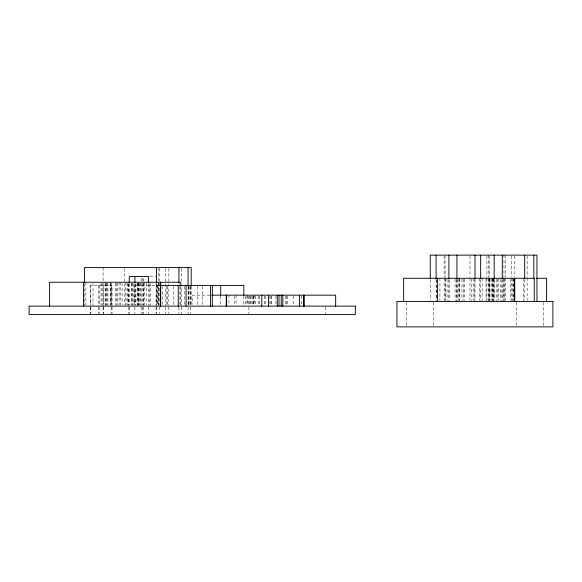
<?xml version="1.0" encoding="UTF-8"?>
<svg xmlns="http://www.w3.org/2000/svg" width="582" height="582" viewBox="0 0 582 582"><rect width="100%" height="100%" fill="white"/><g stroke="black" fill="none" stroke-linecap="round" stroke-linejoin="round"><path stroke-width="0.44" stroke-dasharray="2.91 2.18" d="M149.756 276.486L156.092 276.486M159.744 285.42L134.406 285.42L134.406 305.23M209.927 295.161L192.707 295.161L192.707 304.444M543.45 302.349L543.45 325.956M527.154 256.044L527.154 276.923M527.154 277.832L527.154 300.538M524.68 279.651L524.68 300.538M523.48 278.291L523.48 300.552M516.452 302.349L516.452 325.956M514.612 256.044L514.612 276.923M513.477 278.291L513.477 300.552M513.244 279.178L513.244 300.552M512.458 278.291L512.458 300.552M511.433 256.044L511.433 276.923M511.433 277.832L511.433 300.538M510.349 279.178L510.349 300.552M505.241 255.134L505.241 276.923M505.241 277.832L505.271 300.552M504.332 279.178L504.332 300.552M503.968 255.134L503.968 276.923M503.968 277.832L503.968 300.538M503.314 279.178L503.314 300.552M502.281 279.651L502.281 300.538M501.851 279.651L501.851 300.538M500.578 279.178L500.578 300.552M498.308 278.291L498.308 300.552M497.53 279.178L497.53 300.552M496.191 279.178L496.191 300.552M494.183 279.651L494.183 300.538M493.936 279.178L493.936 300.552M493.776 279.178L493.776 300.552M493.078 278.291L493.078 300.552M492.685 278.291L492.685 300.552M492.168 279.178L492.168 300.552M491.434 278.291L491.434 300.552M489.964 279.178L489.964 300.552M489.331 279.178L489.331 300.552M489.178 256.044L489.178 276.923M489.178 277.832L489.178 300.538M488.858 279.178L488.858 300.552M488.545 255.134L488.545 276.923M488.545 277.832L488.545 300.538M486.908 256.044L486.908 276.923M486.908 277.832L486.908 300.538M486.043 279.178L486.043 300.552M482.136 278.291L482.136 300.552M480.659 279.651L480.659 300.538M479.714 278.291L479.633 300.552M475.014 279.651L475.014 300.538M474.235 278.291L474.235 300.552M473.144 278.291L473.144 300.552M471.427 279.178L471.427 300.552M469.965 256.044L469.965 276.923M469.965 277.832L469.965 300.538M464.603 279.178L464.603 300.552M463.687 279.178L463.687 300.552M461.97 279.178L461.97 300.552M459.62 279.178L459.62 300.552M459.234 278.291L459.234 300.552M458.529 278.291L458.529 300.552M457.801 279.651L457.801 300.538M456.921 279.651L456.921 300.538M456.499 279.178L456.499 300.552M455.088 279.178L455.088 300.552M449.108 279.651L449.108 300.538M448.897 279.651L448.868 300.538M447.041 279.178L447.041 300.552M445.557 279.178L445.557 300.552M445.084 255.134L445.084 276.923M445.084 277.832L445.084 300.538M444.124 256.044L444.124 276.923M444.124 277.832L444.124 300.538M439.927 278.291L439.927 300.552M436.391 279.651L436.391 300.538M436.107 279.651L436.107 300.538M433.372 302.349L433.372 325.956M430.265 279.651L430.265 300.538M406.374 302.349L406.374 325.956M325.84 306.961L325.84 314.455M301.505 296.005L301.505 304.444M293.372 296.005L293.372 304.444M287.246 296.005L287.246 304.444M286.577 296.005L286.577 304.444M285.231 296.005L285.231 304.444M275.933 296.005L275.933 304.444M271.619 296.005L271.619 304.444M270.972 296.005L270.972 304.444M269.903 296.005L269.903 304.444M265.196 296.005L265.196 304.444M264.286 296.005L264.286 304.444M259.499 296.005L259.499 304.444M258.823 296.005L258.823 304.444M255.542 296.005L255.542 304.444M254.465 295.161L254.465 304.444M253.65 296.005L253.65 304.444M253.483 296.005L253.483 304.444M252.733 296.005L252.733 304.444M251.089 296.005L251.089 304.444M250.115 296.005L250.115 304.444M249.874 296.005L249.874 304.444M248.87 306.961L248.87 313.625M248.66 296.005L248.667 304.444M247.576 295.161L247.576 304.444M246.928 296.005L246.928 304.444M245.539 296.005L245.539 304.444M243.829 296.223L243.829 305.23M236.081 295.161L236.081 304.444M234.597 296.005L234.597 304.444M228.973 295.161L228.973 304.444M220.694 296.223L220.694 305.23M202.485 286.322L202.485 305.23M197.793 286.322L197.793 305.23M191.187 286.417L191.187 305.23M190.758 286.417L190.758 305.23M190.758 306.961L190.758 313.625M190.292 286.322L190.292 305.23M189.063 286.322L189.063 305.23M188.801 286.322L188.801 305.23M188.648 286.322L188.648 305.23M188.066 286.417L188.066 305.23M188.066 306.961L188.066 314.455M184.319 286.322L184.319 305.23M181.388 268.491L181.388 305.23M181.388 306.961L181.388 314.455M180.224 286.664L180.224 305.244M179.933 286.322L179.933 305.23M178.921 306.961L178.921 313.625M173.407 286.322L173.407 305.23M168.845 268.491L168.845 305.23M168.845 306.961L168.845 313.625M167.558 286.322L167.558 305.23M166.823 286.322L166.823 305.23M165.674 268.491L165.674 305.23M165.674 306.961L165.674 313.625M162.414 286.322L162.414 305.23M159.483 268.491L159.483 281.041M159.483 306.961L159.483 313.625M159.199 283.121L159.199 305.244M158.413 282.241L158.413 305.244M158.202 267.596L158.202 305.23M157.94 285.42L157.94 305.23M157.671 285.42L157.671 305.23M156.522 283.725L156.522 305.23M156.522 306.961L156.522 313.625M156.449 285.42L156.449 305.23M156.092 283.674L156.092 306.125M156.092 306.961L156.092 313.625M150.287 283.121L150.287 305.244M149.268 284.009L149.268 305.244M148.425 283.674L148.425 305.23M148.425 306.961L148.425 314.455M146.533 283.121L146.533 305.244M144.271 282.241L144.271 305.244M143.412 278.283L143.499 305.244M143.412 306.961L143.412 314.455M143.288 283.121L143.288 305.244M142.779 278.283L142.779 305.23M142.779 306.961L142.779 313.625M141.15 278.283L141.2 305.244M141.15 306.961L141.15 313.625M140.364 283.121L140.364 305.244M139.891 283.121L139.891 305.244M138.902 283.121L138.902 305.244M138.742 283.121L138.742 305.244M138.64 283.121L138.64 305.244M137.388 282.241L137.388 305.244M137.192 283.121L137.192 305.244M135.926 284.009L135.926 305.244M135.286 284.009L135.286 305.244M134.9 283.674L134.813 305.244M134.9 306.961L134.9 313.625M133.86 284.009L133.86 305.244M132.841 283.121L132.841 305.244M131.998 283.121L131.998 305.244M131.336 283.121L131.336 305.244M129.255 283.674L129.255 305.23M129.255 306.961L129.255 313.625M128.535 284.009L128.535 305.244M128.477 283.674L128.477 305.23M128.477 306.961L128.477 313.625M127.887 283.121L127.887 305.244M126.992 283.121L126.992 305.244M125.668 282.241L125.668 305.244M124.206 268.491L124.206 305.23M122.111 283.121L122.111 305.244M120.198 282.241L120.198 305.244M119.099 282.241L119.099 305.244M117.382 283.121L117.382 305.244M116.407 283.121L116.407 305.244M115.731 283.121L115.731 305.244M112.035 306.125L112.035 285.442L90.341 285.442L90.341 305.23M112.035 306.961L112.035 313.625M111.373 282.241L111.373 305.244M111.155 285.442L111.155 306.125M111.155 306.961L111.155 313.625M110.398 283.121L110.398 305.244M110.231 283.121L110.231 305.244M107.925 283.121L107.925 305.244M107.03 283.121L107.03 305.244M106.782 283.121L106.782 305.244M105.575 283.121L105.575 305.244M105.131 283.121L105.131 305.244M103.341 285.442L103.341 306.125M103.341 306.961L103.341 313.625M103.101 267.596L103.138 306.125M103.138 306.961L103.138 314.455M102.068 283.121L102.068 305.244M101.042 283.121L101.042 305.244M99.326 285.442L99.326 305.23M99.326 306.961L99.326 313.625M98.365 285.442L98.365 306.125M98.365 306.961L98.365 313.625M92.996 283.121L92.996 305.244M90.632 285.442L90.632 306.125M90.632 306.961L90.632 314.455M90.341 306.961L90.341 313.625M85.881 282.241L85.881 305.244M84.499 283.725L84.499 305.23"/><path stroke-width="0.87" d="M536.669 278.291L546.614 278.291L546.614 301.44M160.188 285.42L243.829 285.42L243.829 295.321M211.746 295.161L335.661 295.161L335.661 306.125M536.953 301.44L536.953 255.134L430.265 255.134L430.265 278.742M534.269 301.44L534.269 278.291L403.661 278.291L403.661 301.44M533.832 255.134L533.832 278.742M524.68 255.134L524.68 278.742M514.728 278.291L514.728 301.44M514.488 278.291L514.488 301.44M502.281 255.134L502.281 278.742M494.183 255.134L494.183 278.742M480.659 255.134L480.659 278.742M475.014 255.134L475.014 278.742M456.921 255.134L456.921 278.742M448.897 255.134L448.897 278.742M437.584 278.291L437.584 301.44M436.107 255.134L436.107 278.742M304.08 295.161L304.08 306.125M303.768 295.161L303.768 306.125M299.395 295.161L299.395 306.125M282.823 295.161L282.823 306.125M281.215 295.161L281.215 306.125M279.004 295.161L279.004 306.125M277.272 295.161L277.272 306.125M268.44 295.161L268.44 306.125M261.798 295.161L261.798 306.125M226.624 295.161L226.624 306.125M226.238 295.161L226.238 306.125M220.694 285.42L220.694 295.321M212.328 285.42L212.328 306.125M210.458 285.42L210.458 306.125M191.187 285.522L191.187 267.596L84.499 267.596L84.499 282.83M188.066 267.596L188.066 285.522M186.073 285.42L186.073 306.125M180.224 285.777L180.224 282.241L49.616 282.241L49.616 306.125M178.921 267.596L178.921 282.83M178.252 285.42L178.252 306.125M160.683 282.241L160.683 306.125M160.443 282.241L160.443 306.125M156.522 267.596L156.522 282.83M148.425 282.779L148.425 276.486L129.255 276.486L129.255 282.779M134.9 276.486L134.9 282.779M83.539 282.241L83.539 306.125M552.9 301.44L396.924 301.44L396.924 326.866L552.9 326.866L552.9 301.44M355.362 306.125L29.1 306.125L29.1 314.455L355.362 314.455L355.362 306.125"/></g></svg>
